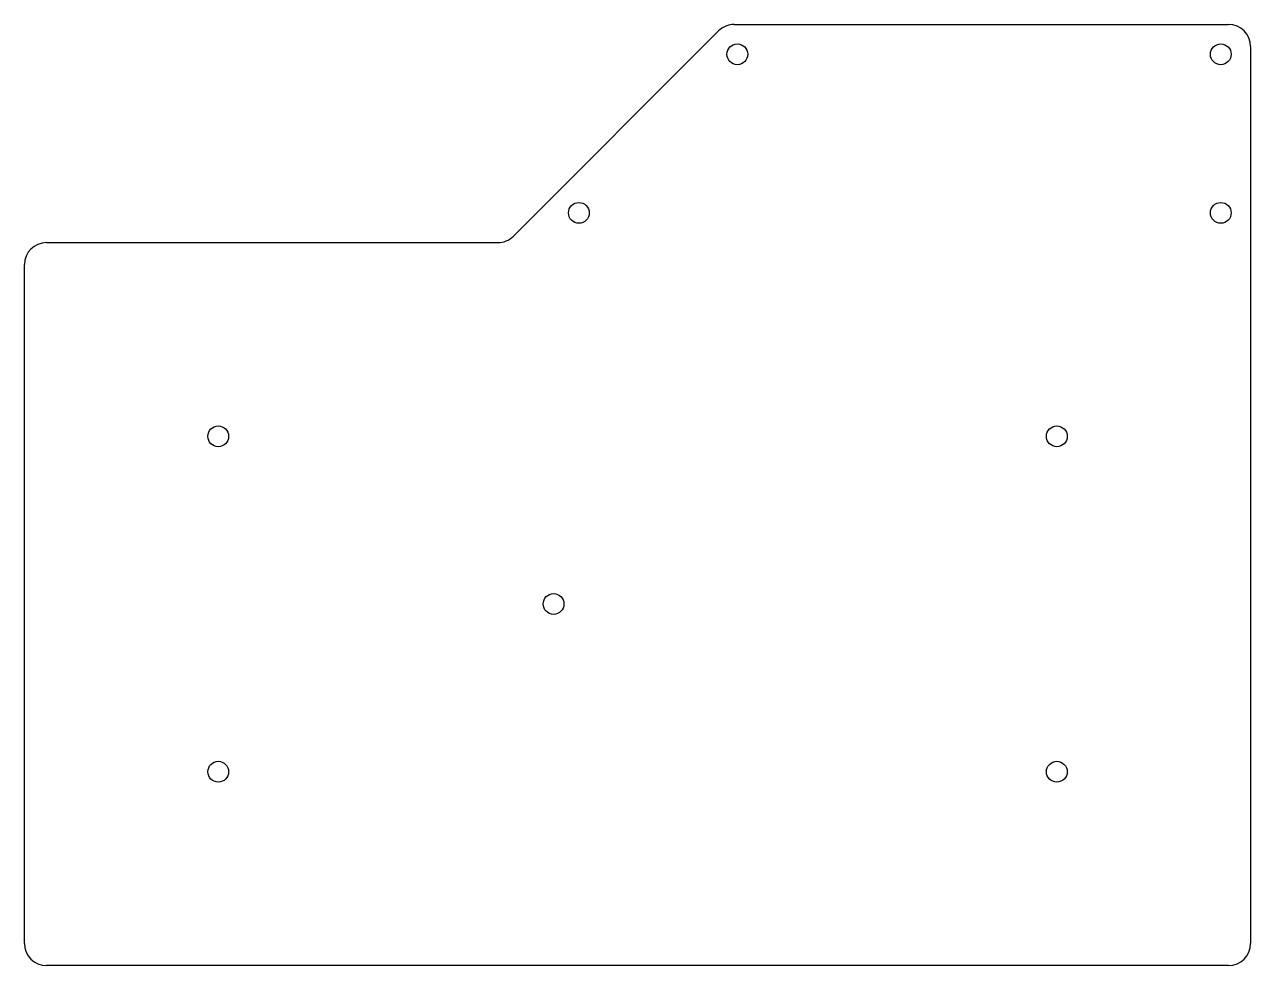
# Model space of a CAD drawing. Extents: x -12 to 127, y -12 to 94.
import ezdxf

# ---------------------------------------------------------------- set-up
doc = ezdxf.new("R2010")
doc.units = 0
doc.layers.get('0').update_dxf_attribs({"linetype": 'continuous'})

# ---------------------------------------------------------------- blocks, each defined once
blk = doc.blocks.new('BODY003')
at = {"color": 0}
for p, q in [((43.06, 70.36), (66.36, 93.66)), ((68.13, 94.39), (124.28, 94.39)), ((126.78, 91.89), (126.78, -9.98)), ((-9.98, 69.62), (41.29, 69.62)), ((-12.48, -9.98), (-12.48, 67.12)), ((124.28, -12.48), (-9.98, -12.48))]:
    blk.add_line(p, q, dxfattribs=at)
for centre in [(68.49, 91.01), (123.4, 91.01), (50.49, 73), (123.4, 73), (9.53, 47.62), (104.78, 47.62), (47.62, 28.58), (9.53, 9.53), (104.78, 9.53)]:
    blk.add_circle(centre, 1.18, dxfattribs=at)
for centre, start, end in [((68.13, 91.89), 90, 135), ((124.28, 91.89), 0, 90), ((41.29, 72.12), -90, -45), ((-9.98, 67.12), 90, -180), ((-9.98, -9.98), 180, -90), ((124.28, -9.98), -90, 0)]:
    blk.add_arc(centre, 2.5, start, end, dxfattribs=at)

msp = doc.modelspace()

# ---------------------------------------------------------------- block references
at = {"color": 0}
msp.add_blockref('BODY003', (0, 0), dxfattribs=at)

doc.saveas('drawing.dxf')
